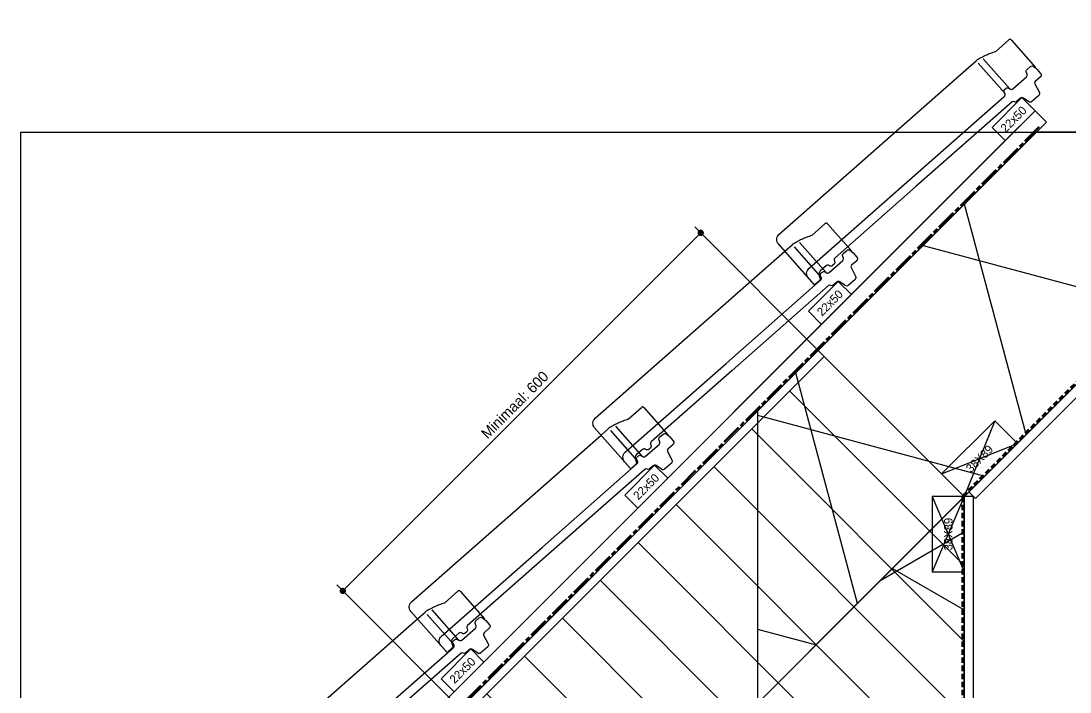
# Model space of a CAD drawing. Header units: millimetres. Extents: x -109306 to 269542, y -22401 to 197206.
# Drawn here: x 264542 to 265786, y -15137 to -14342 of the extents above; entities that cross this region are included whole.
import ezdxf
from ezdxf.enums import TextEntityAlignment as Align

# ---------------------------------------------------------------- set-up
doc = ezdxf.new("R2010")
doc.units = ezdxf.units.MM
doc.linetypes.add('ACAD_ISO08W100', pattern=[36, 24, -3, 6, -3])
doc.linetypes.add('DASHED2', pattern=[9.524999999999999, 6.349999999999999, -3.174999999999999])
doc.layers.add('EHP Dampdichte folie', color=3, linetype='DASHED2', lineweight=60)
doc.layers.add('EHP Dampopen folie', color=5, linetype='ACAD_ISO08W100', lineweight=60)
doc.layers.add('EHP Hulplijnen tekst niet printen', color=4, linetype='Continuous', plot=False)
doc.layers.add('EHP Maatvoering', color=1, linetype='Continuous')
doc.styles.get("Standard").update_dxf_attribs({"font": ''})
doc.styles.get('Standard').set_extended_font_data('Century Gothic')
doc.dimstyles.new('RFWOOD_FULL_DETAIL', dxfattribs={"dimscale": 5, "dimtxt": 2.5, "dimasz": 1.5, "dimexe": 2, "dimexo": 0, "dimgap": 1, "dimtad": 1, "dimdec": 0, "dimrnd": 0.001, "dimzin": 0, "dimdsep": 46, "dimtxsty": 'Standard', "dimblk1": 'DOT', "dimblk2": 'DOT', "dimsah": 1, "dimcen": 0.09, "dimdle": 2, "dimclrd": 6, "dimclre": 8, "dimclrt": 7, "dimazin": 0, "dimtfac": 1, "dimtdec": 0, "dimtix": 1, "dimtmove": 2, "dimatfit": 3, "dimfxl": 1, "dimtolj": 1, "dimtzin": 0, "dimarcsym": 0})

# ---------------------------------------------------------------- blocks, each defined once
blk = doc.blocks.new('*U703')
h = blk.add_hatch()
h.set_pattern_fill('ISOLATIE', color=256, scale=244.9999999999976, angle=90.00000000000001, style=0, pattern_type=2)
h.set_pattern_definition([(150, (4.456524038687304e-12, 1.979094239018455e-27), (-122.4999999999987, -212.1762239271854), []), (210, (4.456524038687304e-12, 1.979094239018455e-27), (122.4999999999988, -212.1762239271854), [])])
h.paths.add_polyline_path([(-244.9999999999992, 355.0000000001535), (-244.9999999999976, -1.088018564132643e-13), (0, 0), (1.710788410770743e-12, 600.0000000002539), (-122.4999999999993, 477.5000000001495)])
blk.add_lwpolyline([(-244.9999999999992, 355.0000000001535), (-244.9999999999976, -1.088018564132643e-13), (0, 0), (0, 0), (1.710788410770743e-12, 600.0000000002539), (-122.4999999999993, 477.5000000001495)], close=True)
blk = doc.blocks.new('*U704')
h = blk.add_hatch()
h.set_pattern_fill('ISOLATIE', color=256, scale=244.9999999999972, angle=44.9999999999998, style=0, pattern_type=2)
h.set_pattern_definition([(104.9999999999998, (3.151238368276637e-12, -3.15123836827666e-12), (-236.6518274408193, -63.41066605011603), []), (164.9999999999998, (3.151238368276637e-12, -3.15123836827666e-12), (-63.41066605011775, -236.6518274408188), [])])
h.paths.add_polyline_path([(330.3252147902787, 676.8075375716813), (5.80276567537414e-14, 346.4823227814033), (0, 0), (551.8818161709966, 551.8818161709892), (551.8818161709966, 676.8075082446637)])
blk.add_lwpolyline([(330.3252147902787, 676.8075375716813), (5.80276567537414e-14, 346.4823227814033), (0, 0), (0, 0), (551.8818161709966, 551.8818161709892), (551.8818161709966, 676.8075082446637)], close=True)
blk = doc.blocks.new('*U765')
blk.add_lwpolyline([(0, 0), (426.2182380653552, 0), (426.2182380653552, 11), (0, 11)], close=True)
blk = doc.blocks.new('*U766')
blk.add_lwpolyline([(0, 0), (700.0000340978128, 0), (700.0000340978128, 11), (0, 11)], close=True)
blk = doc.blocks.new('*U771')
blk.add_lwpolyline([(0, 0), (1177.199189869282, 0), (1177.199189869282, 18.99999999999955), (0, 18.99999999999955)], close=True)
blk = doc.blocks.new('BNOVH000B$2')
at = {"color": 1, "linetype": 'Continuous', "ltscale": 400}
blk.add_lwpolyline([(-4.607633, -72.63407099999999), (-0.507161, -7.984014999999999, -0.414214), (7.983656, -0.505826), (306.765381, -19.461395)], format="xyb", dxfattribs=at)
at = {"color": 1, "linetype": 'DASHED2', "ltscale": 400}
blk.add_lwpolyline([(306.765381, -19.461395), (318.913177, -20.232227, -0.063748), (342.582732, -28.872767), (363.816071, -30.219614, -0.414214), (365.685305, -32.342388), (362.930328, -75.772003)], format="xyb", dxfattribs=at)
for points in [[(315.653687, -71.612961), (318.674286, -24.001543)], [(323.528778, -72.112488), (326.549377, -24.501074)]]:
    blk.add_lwpolyline(points, dxfattribs=at)
at = {"color": 7, "linetype": 'Continuous', "ltscale": 400}
for points in [[(162.939163, -75.24762), (35.388271, -67.155594, 0.346419), (32.332868, -69.26175699999999), (32.208397, -69.663368, -0.34642), (29.152066, -71.76974), (26.880663, -71.62571700000001, -0.346418), (24.116321, -69.149877), (24.043949, -68.736298, 0.346419), (21.27807, -66.260763), (12.150923, -65.681381, 0.339449), (6.694334, -69.342673), (6.107766000000001, -71.08606, -0.339452), (3.074921, -73.12224300000001), (-4.607633, -72.63407099999999), (-3.911165, -61.656105, -0.414214), (4.57868, -54.17960799999999), (163.721054, -64.275009)], [(163.721054, -64.275009), (312.597626, -73.719734, 0.34642), (315.65294, -71.612962), (316.081909, -70.22963, -0.346418), (319.137209, -68.122364), (320.513977, -68.210251, -0.346419), (323.278875, -70.685866), (323.528778, -72.112488, 0.34642), (326.293636, -74.589384), (347.527344, -75.935265, 0.34642), (350.582755, -73.829089), (351.011627, -72.44516, -0.346409), (354.067276, -70.339005), (359.435699, -70.67935200000001, -0.346429), (362.200625, -73.155084), (362.653351, -75.73613), (362.783844, -78.09605400000001), (362.351929, -84.892128, -0.414214), (359.167991, -87.69696), (350.891724, -87.171593, 0.346418), (348.683398, -88.693428), (345.226959, -99.860466, -0.34642), (342.170061, -101.96707), (331.379486, -101.282631, -0.345772), (328.614772, -98.812945), (327.279694, -91.291748, 0.345782), (324.515422, -88.822875), (318.587646, -88.446442, -0.348737), (316.607744, -86.658449, 0.348633), (314.626961, -84.870368), (162.939163, -75.24762)]]:
    blk.add_lwpolyline(points, format="xyb", dxfattribs=at)
blk = doc.blocks.new('_DOT')
at = {"color": 0, "linetype": 'ByBlock'}
blk.add_line((-0.5, 0), (-1, 0), dxfattribs=at)
at = {"color": 0, "linetype": 'ByBlock', "const_width": 0.5}
blk.add_lwpolyline([(-0.25, 0, 1), (0.25, 0, 1)], format="xyb", close=True, dxfattribs=at)
blk = doc.blocks.new('*D878')
at = {"layer": 'Defpoints', "color": 0, "transparency": 16777216}
for p in [(265347.7133669575, -14592.97267751637), (265494.0638367225, -14739.32314728139), (265069.7997680106, -15163.58721599334)]:
    blk.add_point(p, dxfattribs=at)
at = {"layer": 'EHP Maatvoering', "color": 8, "lineweight": -2, "transparency": 16777216}
for p, q in [((265494.0638367225, -14739.32314728139), (265340.6422991456, -14585.90160970448)), ((265069.7997680106, -15163.58721599334), (264916.3782304337, -15010.16567841642))]:
    blk.add_line(p, q, dxfattribs=at)
at = {"layer": 'EHP Maatvoering', "color": 6, "lineweight": -2, "transparency": 16777216}
blk.add_line((264928.7525991045, -15011.93344536942), (265342.4100660986, -14598.27597837527), dxfattribs=at)
at = {"layer": 'EHP Maatvoering', "color": 6, "lineweight": -2, "transparency": 16777216, "xscale": 7.5, "yscale": 7.5, "zscale": 7.5}
for p, rotation in [((265347.7133669575, -14592.97267751637), 45.00000000000245), ((264923.4492982456, -15017.23674622831), 225.0000000000024)]:
    blk.add_blockref('_DOT', p, dxfattribs=dict(at, rotation=rotation))
at = {"layer": 'EHP Maatvoering', "color": 7, "transparency": 16777216, "insert": (265127.3199363281, -14796.84331559893), "char_height": 12.5, "attachment_point": 5, "rotation": 45.00000000000246}
blk.add_mtext('\\A1;Minimaal: 600', dxfattribs=at)
blk = doc.blocks.new('*U803')
blk.add_lwpolyline([(4.679240163218398e-24, -4.679240163218215e-24), (35.3553390593267, 35.35533905932809), (19.79898987322235, 50.91168824543184), (-15.55634918610436, 15.55634918610375)], close=True)
at = {"color": 1, "flags": 8}
blk.add_attdef('22X50', text='', height=10, rotation=45.00000000000112, dxfattribs=at).set_placement((9.899495348191927, 25.45584457971004), align=Align.MIDDLE_CENTER)
blk = doc.blocks.new('*U808')
blk.add_lwpolyline([(5.080925042572551e-25, -8.850387822179523e-24), (62.93250352560154, 62.93250352560399), (36.06244584051218, 89.8025612106923), (-26.87005768508935, 26.8700576850883)], close=True)
at = {"color": 1, "flags": 8}
blk.add_attdef('38X89', text='', height=10, rotation=45.00000000000112, dxfattribs=at).set_placement((18.0312293545976, 44.90128218987458), align=Align.MIDDLE_CENTER)
blk = doc.blocks.new('*U809')
blk.add_lwpolyline([(6.617444900424238e-24, -5.898893589963737e-24), (-1.77635683940025e-13, 89.00000000000006), (-38.00000000000021, 88.99999999999997), (-38.00000000000003, -7.460698725481052e-14)], close=True)
at = {"color": 1, "flags": 8}
blk.add_attdef('38X89', text='', height=10, rotation=90.00000000000011, dxfattribs=at).set_placement((-18.99999657066439, 44.5000056701973), align=Align.MIDDLE_CENTER)

msp = doc.modelspace()

# ---------------------------------------------------------------- hatches: boundary and pattern name
at = {"lineweight": 9, "true_color": 0xc7c8ca}
h = msp.add_hatch(dxfattribs=at)
h.set_pattern_fill('ANSI31', color=9, scale=20, angle=90)
h.set_pattern_definition([(135, (257544.0314126417, -18635.27412174056), (-44.90128060534577, -44.90128060534577), [])])
h.paths.add_polyline_path([(265660.2339157428, -15495.49324114239), (265660.2339303014, -14905.49324086022), (265494.0638367225, -14739.32314728138), (265069.7997680106, -15163.58721599331), (265401.7057931597, -15495.49324114239)])

# ---------------------------------------------------------------- linework, layer by layer
for p, q in [((264925.1570009993, -15294.0878473809), (265745.5591450917, -14473.68570328855)), ((265055.4054969869, -15136.96929338272), (265718.6890915331, -14473.68570328855)), ((265098.39816239, -15467.32900877161), (265964.8375557756, -14600.88961538601)), ((265660.2339303014, -14905.49324086004), (265494.0638367226, -14739.32314728125)), ((265696.296376142, -14815.69067964934), (265660.2339303015, -14905.49324086004)), ((265633.3638726164, -14878.62318317495), (265723.166433827, -14842.56073733444)), ((265660.2339303014, -14905.49324086022), (265622.2339303014, -14994.49324086022)), ((265622.2339303014, -14905.49324086022), (265660.2339303014, -14994.49324086022)), ((265660.2339303014, -15605.49324086022), (265660.2339303014, -14905.49324086022))]:
    msp.add_line(p, q)
at = {"lineweight": 9}
msp.add_lwpolyline([(265660.2339157428, -15495.49324114239), (265660.2339303014, -14905.49324086022), (265494.0638367225, -14739.32314728138), (265069.7997680106, -15163.58721599331), (265401.7057931597, -15495.49324114239), (265660.2339157428, -15495.49324114239)], dxfattribs=at)
at = {"layer": 'EHP Dampdichte folie'}
msp.add_lwpolyline([(265694.2129292962, -15505.49324086022), (265694.2129292962, -15505.49324086022), (265673.2339157428, -15607.49324086022), (265658.2339157428, -15607.49324086022), (265658.2339157428, -14904.66482829384), (265658.2339157428, -14904.66482829384), (265658.2339157428, -14904.66482829384), (265964.8375475511, -14598.06119648549)], dxfattribs=at)
at = {"layer": 'EHP Dampopen folie'}
msp.add_lwpolyline([(265749.0145794663, -14467.40184108262), (265067.4263090594, -15148.9901114896), (264986.5041541472, -15229.91226640181), (264924.1496187434, -15293.08047115944), (264924.1496187434, -15293.08047115944), (264923.1570008366, -15294.08783521404), (264896.8732366292, -15385.94101956526)], dxfattribs=at)
at = {"layer": 'EHP Hulplijnen tekst niet printen'}
msp.add_lwpolyline([(264541.840655422, -14473.68572610809), (266541.8403540815, -14473.68572610809), (266541.8403540815, -15973.68571925943), (264541.840655422, -15973.68571925943)], close=True, dxfattribs=at)

# ---------------------------------------------------------------- block references
for name, p, rotation in [('BNOVH000B$2', (265434.4832729397, -14600.0946680028), 44.99999999999994), ('*U771', (264925.1570008366, -15294.08784754361), 44.99999999999848), ('BNOVH000B$2', (265216.6943843343, -14817.88355660826), 44.99999999999994), ('*U765', (265673.5121146642, -14907.7714056838), 45.0000000000001), ('BNOVH000B$2', (264998.9054957288, -15035.67244521371), 44.99999999999994), ('*U766', (265671.2339157428, -15605.49324086022), 90.00000000000006), ('BNOVH000B$2', (264781.1166071233, -15253.46133381916), 44.99999999999994)]:
    msp.add_blockref(name, p, dxfattribs=dict(rotation=rotation))
ref = msp.add_blockref('*U803', (265708.7721649286, -14483.60262982651))
ref.add_attrib('22X50', '22x50', dxfattribs={"color": 1, "height": 10, "rotation": 45}).set_placement((265718.6716602768, -14458.14678524679), align=Align.MIDDLE_CENTER)
for name, p in [('*U704', (265415.2339303014, -15150.49324086022)), ('*U703', (265660.2339303014, -15505.49324086022))]:
    msp.add_blockref(name, p)
ref = msp.add_blockref('*U803', (265490.9832755922, -14701.39151770106))
ref.add_attrib('22X50', '22x50', dxfattribs={"color": 1, "height": 10, "rotation": 45}).set_placement((265500.8827709404, -14675.93567312135), align=Align.MIDDLE_CENTER)
ref = msp.add_blockref('*U808', (265660.2338112933, -14905.49351958961))
ref.add_attrib('38X89', '38X89', dxfattribs={"color": 1, "height": 10, "rotation": 45}).set_placement((265678.2650406479, -14860.59223739972), align=Align.MIDDLE_CENTER)
ref = msp.add_blockref('*U803', (265273.1943862559, -14919.18040557561))
ref.add_attrib('22X50', '22x50', dxfattribs={"color": 1, "height": 10, "rotation": 45}).set_placement((265283.093881604, -14893.72456099591), align=Align.MIDDLE_CENTER)
ref = msp.add_blockref('*U809', (265660.2339157428, -14994.49320676241))
ref.add_attrib('38X89', '38X89', dxfattribs={"color": 1, "height": 10, "rotation": 90}).set_placement((265641.2339191721, -14949.99320109222), align=Align.MIDDLE_CENTER)
ref = msp.add_blockref('*U803', (265055.4054969869, -15136.96929338272))
ref.add_attrib('22X50', '22x50', dxfattribs={"color": 1, "height": 10, "rotation": 45}).set_placement((265065.3049923352, -15111.51344880301), align=Align.MIDDLE_CENTER)

# ---------------------------------------------------------------- dimensions: what is measured, and where the dimension line sits
at = {"layer": 'EHP Maatvoering'}
dim = msp.add_aligned_dim(p1=(265069.7997680106, -15163.58721599331), p2=(265494.0638367225, -14739.32314728138), distance=206.9708192013579, text='Minimaal: <>', dimstyle='RFWOOD_FULL_DETAIL', dxfattribs=at)
dim.commit()
dim.dimension.update_dxf_attribs({"geometry": '*D878', "text_midpoint": (265127.3199363281, -14796.84331559893)})

doc.saveas('drawing.dxf')
